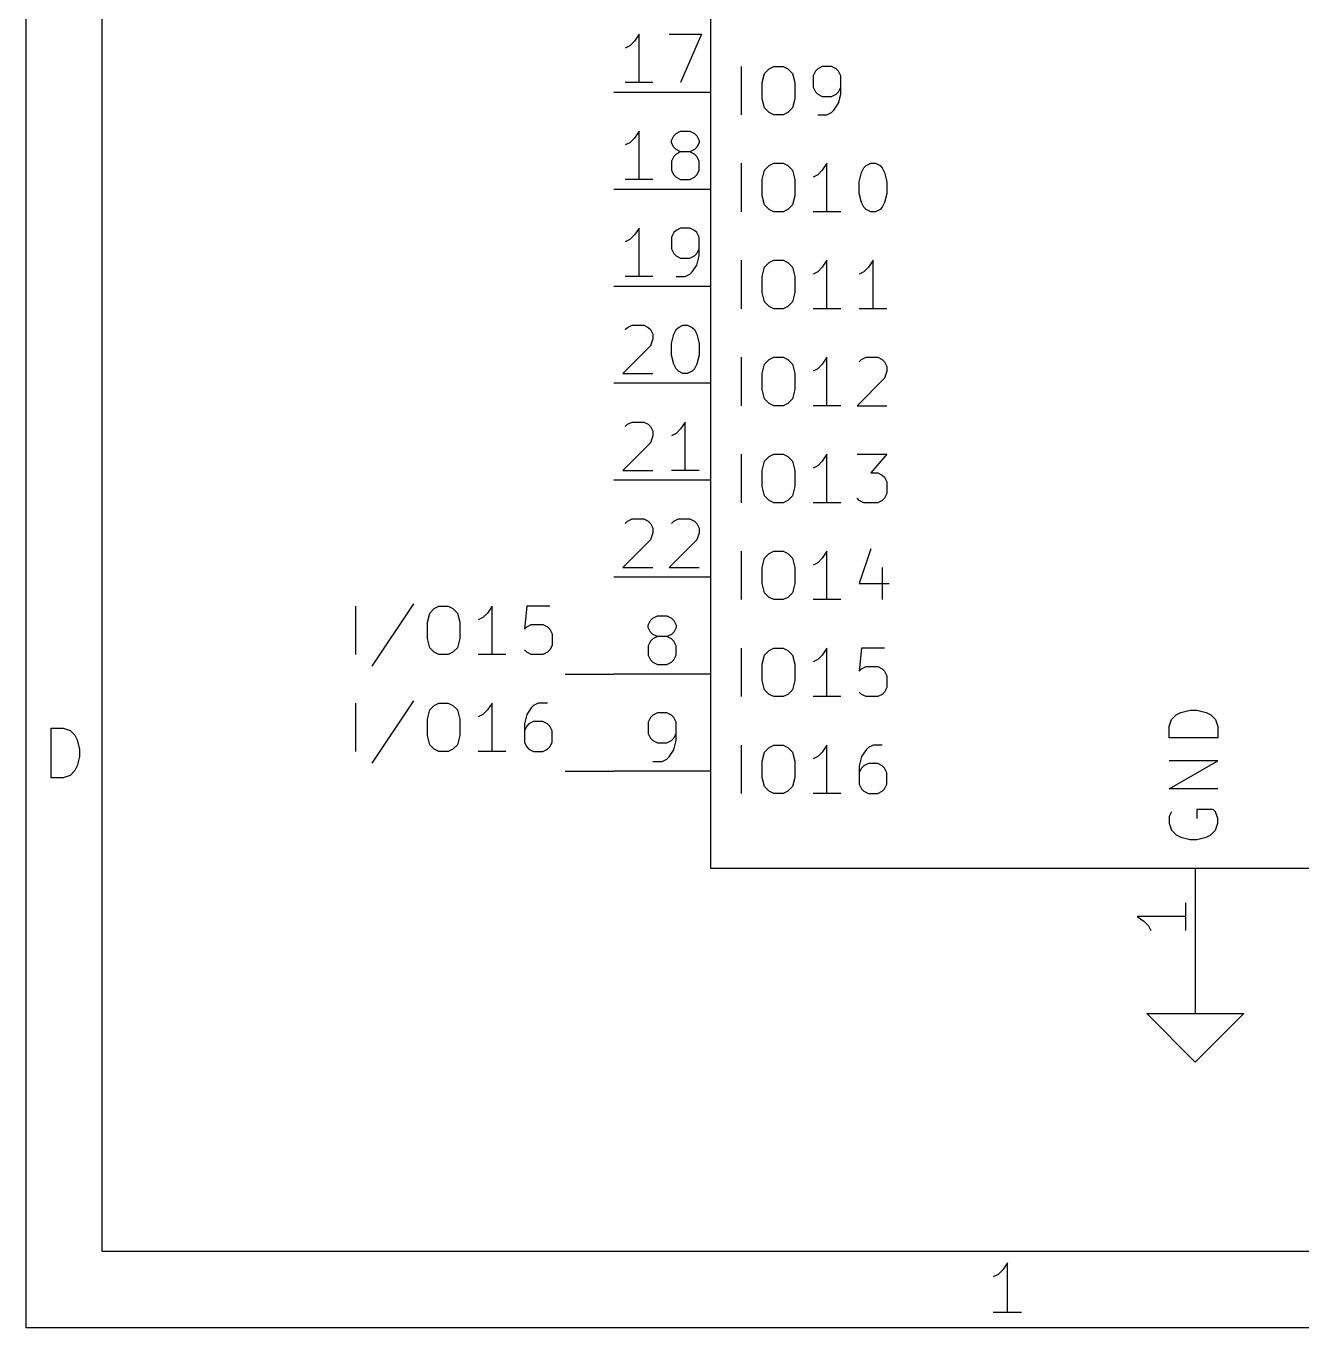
# Model space of a CAD drawing. Header units: inches. Extents: x 0.4 to 11.3, y -7.9 to -0.4.
# Drawn here: x 0.394 to 1.71, y -7.874 to -6.532 of the extents above; entities that cross this region are included whole.
import ezdxf

# ---------------------------------------------------------------- set-up
doc = ezdxf.new("R2010")
doc.units = ezdxf.units.IN
doc.header["$MEASUREMENT"] = 0
for name, color, linetype in [('GREENSIXTYFIVE', 129, 'CONTINUOUS'), ('LIGHTGREEN', 92, 'CONTINUOUS'), ('LIGHTRED', 12, 'CONTINUOUS'), ('RED', 14, 'CONTINUOUS'), ('REDSIX', 19, 'CONTINUOUS'), ('WHITE', 250, 'CONTINUOUS')]:
    doc.layers.add(name, color=color, linetype=linetype)

msp = doc.modelspace()

# ---------------------------------------------------------------- linework, layer by layer
at = {"layer": 'GREENSIXTYFIVE', "linetype": 'CONTINUOUS'}
for p, q in [((1.1319, -6.6231), (1.1319, -6.5731)), ((1.1319, -6.6231), (1.1319, -6.5731)), ((1.1557, -6.5803), (1.1605, -6.5755)), ((1.1557, -6.5803), (1.1605, -6.5755)), ((1.1605, -6.5755), (1.1652, -6.5731)), ((1.1605, -6.5755), (1.1652, -6.5731)), ((1.1652, -6.5731), (1.1748, -6.5731)), ((1.1652, -6.5731), (1.1748, -6.5731)), ((1.1748, -6.5731), (1.1795, -6.5755)), ((1.1748, -6.5731), (1.1795, -6.5755)), ((1.1795, -6.5755), (1.1843, -6.5803)), ((1.1795, -6.5755), (1.1843, -6.5803)), ((1.2081, -6.5779), (1.2057, -6.5827)), ((1.2081, -6.5779), (1.2057, -6.5827)), ((1.2105, -6.5755), (1.2081, -6.5779)), ((1.2105, -6.5755), (1.2081, -6.5779)), ((1.2152, -6.5731), (1.2105, -6.5755)), ((1.2152, -6.5731), (1.2105, -6.5755)), ((1.2248, -6.5731), (1.2152, -6.5731)), ((1.2248, -6.5731), (1.2152, -6.5731)), ((1.2295, -6.5755), (1.2248, -6.5731)), ((1.2295, -6.5755), (1.2248, -6.5731)), ((1.2319, -6.5779), (1.2295, -6.5755)), ((1.2319, -6.5779), (1.2295, -6.5755)), ((1.2343, -6.5827), (1.2319, -6.5779)), ((1.2343, -6.5827), (1.2319, -6.5779)), ((1.1533, -6.5898), (1.1557, -6.5803)), ((1.1533, -6.5898), (1.1557, -6.5803)), ((1.1533, -6.6065), (1.1533, -6.5898)), ((1.1533, -6.6065), (1.1533, -6.5898)), ((1.1843, -6.5803), (1.1867, -6.5898)), ((1.1843, -6.5803), (1.1867, -6.5898)), ((1.1867, -6.5898), (1.1867, -6.6065)), ((1.1867, -6.5898), (1.1867, -6.6065)), ((1.2057, -6.5827), (1.2057, -6.5946)), ((1.2057, -6.5827), (1.2057, -6.5946)), ((1.2343, -6.6017), (1.2343, -6.5827)), ((1.2343, -6.6017), (1.2343, -6.5827)), ((1.1557, -6.616), (1.1533, -6.6065)), ((1.1557, -6.616), (1.1533, -6.6065)), ((1.1867, -6.6065), (1.1843, -6.616)), ((1.1867, -6.6065), (1.1843, -6.616)), ((1.2057, -6.5946), (1.2081, -6.5993)), ((1.2057, -6.5946), (1.2081, -6.5993)), ((1.2081, -6.5993), (1.2105, -6.6017)), ((1.2081, -6.5993), (1.2105, -6.6017)), ((1.2105, -6.6017), (1.2152, -6.6041)), ((1.2105, -6.6017), (1.2152, -6.6041)), ((1.2152, -6.6041), (1.2248, -6.6041)), ((1.2152, -6.6041), (1.2248, -6.6041)), ((1.2248, -6.6041), (1.2295, -6.6017)), ((1.2248, -6.6041), (1.2295, -6.6017)), ((1.2295, -6.6017), (1.2319, -6.5993)), ((1.2295, -6.6017), (1.2319, -6.5993)), ((1.2319, -6.5993), (1.2343, -6.5946)), ((1.2319, -6.5993), (1.2343, -6.5946)), ((1.2319, -6.6112), (1.2343, -6.6017)), ((1.2319, -6.6112), (1.2343, -6.6017)), ((1.1605, -6.6208), (1.1557, -6.616)), ((1.1605, -6.6208), (1.1557, -6.616)), ((1.1843, -6.616), (1.1795, -6.6208)), ((1.1843, -6.616), (1.1795, -6.6208)), ((1.2248, -6.6208), (1.2271, -6.6184)), ((1.2248, -6.6208), (1.2271, -6.6184)), ((1.2271, -6.6184), (1.2319, -6.6112)), ((1.2271, -6.6184), (1.2319, -6.6112)), ((1.1652, -6.6231), (1.1605, -6.6208)), ((1.1652, -6.6231), (1.1605, -6.6208)), ((1.1748, -6.6231), (1.1652, -6.6231)), ((1.1748, -6.6231), (1.1652, -6.6231)), ((1.1795, -6.6208), (1.1748, -6.6231)), ((1.1795, -6.6208), (1.1748, -6.6231)), ((1.2105, -6.6231), (1.22, -6.6231)), ((1.2105, -6.6231), (1.22, -6.6231)), ((1.22, -6.6231), (1.2248, -6.6208)), ((1.22, -6.6231), (1.2248, -6.6208)), ((1.1319, -6.7231), (1.1319, -6.6731)), ((1.1319, -6.7231), (1.1319, -6.6731)), ((1.1605, -6.6755), (1.1652, -6.6731)), ((1.1605, -6.6755), (1.1652, -6.6731)), ((1.1652, -6.6731), (1.1748, -6.6731)), ((1.1652, -6.6731), (1.1748, -6.6731)), ((1.1748, -6.6731), (1.1795, -6.6755)), ((1.1748, -6.6731), (1.1795, -6.6755)), ((1.22, -6.6731), (1.2152, -6.6803)), ((1.22, -6.6731), (1.2152, -6.6803)), ((1.22, -6.7231), (1.22, -6.6731)), ((1.22, -6.7231), (1.22, -6.6731)), ((1.2605, -6.6755), (1.2652, -6.6731)), ((1.2605, -6.6755), (1.2652, -6.6731)), ((1.2652, -6.6731), (1.27, -6.6731)), ((1.2652, -6.6731), (1.27, -6.6731)), ((1.27, -6.6731), (1.2748, -6.6755)), ((1.27, -6.6731), (1.2748, -6.6755)), ((1.1533, -6.6898), (1.1557, -6.6803)), ((1.1533, -6.6898), (1.1557, -6.6803)), ((1.1557, -6.6803), (1.1605, -6.6755)), ((1.1557, -6.6803), (1.1605, -6.6755)), ((1.1795, -6.6755), (1.1843, -6.6803)), ((1.1795, -6.6755), (1.1843, -6.6803)), ((1.1843, -6.6803), (1.1867, -6.6898)), ((1.1843, -6.6803), (1.1867, -6.6898)), ((1.2105, -6.685), (1.2057, -6.6874)), ((1.2105, -6.685), (1.2057, -6.6874)), ((1.2152, -6.6803), (1.2105, -6.685)), ((1.2152, -6.6803), (1.2105, -6.685)), ((1.2533, -6.6922), (1.2557, -6.6827)), ((1.2533, -6.6922), (1.2557, -6.6827)), ((1.2557, -6.6827), (1.2581, -6.6779)), ((1.2557, -6.6827), (1.2581, -6.6779)), ((1.2581, -6.6779), (1.2605, -6.6755)), ((1.2581, -6.6779), (1.2605, -6.6755)), ((1.2748, -6.6755), (1.2771, -6.6779)), ((1.2748, -6.6755), (1.2771, -6.6779)), ((1.2771, -6.6779), (1.2795, -6.6827)), ((1.2771, -6.6779), (1.2795, -6.6827)), ((1.2795, -6.6827), (1.2819, -6.6922)), ((1.2795, -6.6827), (1.2819, -6.6922)), ((1.1533, -6.7065), (1.1533, -6.6898)), ((1.1533, -6.7065), (1.1533, -6.6898)), ((1.1867, -6.6898), (1.1867, -6.7065)), ((1.1867, -6.6898), (1.1867, -6.7065)), ((1.2533, -6.7041), (1.2533, -6.6922)), ((1.2533, -6.7041), (1.2533, -6.6922)), ((1.2819, -6.6922), (1.2819, -6.7041)), ((1.2819, -6.6922), (1.2819, -6.7041)), ((1.1557, -6.716), (1.1533, -6.7065)), ((1.1557, -6.716), (1.1533, -6.7065)), ((1.1867, -6.7065), (1.1843, -6.716)), ((1.1867, -6.7065), (1.1843, -6.716)), ((1.2557, -6.7136), (1.2533, -6.7041)), ((1.2557, -6.7136), (1.2533, -6.7041)), ((1.2581, -6.7184), (1.2557, -6.7136)), ((1.2581, -6.7184), (1.2557, -6.7136)), ((1.2795, -6.7136), (1.2771, -6.7184)), ((1.2795, -6.7136), (1.2771, -6.7184)), ((1.2819, -6.7041), (1.2795, -6.7136)), ((1.2819, -6.7041), (1.2795, -6.7136)), ((1.1605, -6.7208), (1.1557, -6.716)), ((1.1605, -6.7208), (1.1557, -6.716)), ((1.1652, -6.7231), (1.1605, -6.7208)), ((1.1652, -6.7231), (1.1605, -6.7208)), ((1.1748, -6.7231), (1.1652, -6.7231)), ((1.1748, -6.7231), (1.1652, -6.7231)), ((1.1795, -6.7208), (1.1748, -6.7231)), ((1.1795, -6.7208), (1.1748, -6.7231)), ((1.1843, -6.716), (1.1795, -6.7208)), ((1.1843, -6.716), (1.1795, -6.7208)), ((1.2343, -6.7231), (1.2057, -6.7231)), ((1.2343, -6.7231), (1.2057, -6.7231)), ((1.2605, -6.7208), (1.2581, -6.7184)), ((1.2605, -6.7208), (1.2581, -6.7184)), ((1.2652, -6.7231), (1.2605, -6.7208)), ((1.2652, -6.7231), (1.2605, -6.7208)), ((1.27, -6.7231), (1.2652, -6.7231)), ((1.27, -6.7231), (1.2652, -6.7231)), ((1.2748, -6.7208), (1.27, -6.7231)), ((1.2748, -6.7208), (1.27, -6.7231)), ((1.2771, -6.7184), (1.2748, -6.7208)), ((1.2771, -6.7184), (1.2748, -6.7208)), ((1.1319, -6.8231), (1.1319, -6.7731)), ((1.1319, -6.8231), (1.1319, -6.7731)), ((1.1533, -6.7898), (1.1557, -6.7803)), ((1.1533, -6.7898), (1.1557, -6.7803)), ((1.1557, -6.7803), (1.1605, -6.7755)), ((1.1557, -6.7803), (1.1605, -6.7755)), ((1.1605, -6.7755), (1.1652, -6.7731)), ((1.1605, -6.7755), (1.1652, -6.7731)), ((1.1652, -6.7731), (1.1748, -6.7731)), ((1.1652, -6.7731), (1.1748, -6.7731)), ((1.1748, -6.7731), (1.1795, -6.7755)), ((1.1748, -6.7731), (1.1795, -6.7755)), ((1.1795, -6.7755), (1.1843, -6.7803)), ((1.1795, -6.7755), (1.1843, -6.7803)), ((1.1843, -6.7803), (1.1867, -6.7898)), ((1.1843, -6.7803), (1.1867, -6.7898)), ((1.2152, -6.7803), (1.2105, -6.785)), ((1.2152, -6.7803), (1.2105, -6.785)), ((1.22, -6.7731), (1.2152, -6.7803)), ((1.22, -6.7731), (1.2152, -6.7803)), ((1.22, -6.8231), (1.22, -6.7731)), ((1.22, -6.8231), (1.22, -6.7731)), ((1.2629, -6.7803), (1.2581, -6.785)), ((1.2629, -6.7803), (1.2581, -6.785)), ((1.2676, -6.7731), (1.2629, -6.7803)), ((1.2676, -6.7731), (1.2629, -6.7803)), ((1.2676, -6.8231), (1.2676, -6.7731)), ((1.2676, -6.8231), (1.2676, -6.7731)), ((1.1533, -6.8065), (1.1533, -6.7898)), ((1.1533, -6.8065), (1.1533, -6.7898)), ((1.1867, -6.7898), (1.1867, -6.8065)), ((1.1867, -6.7898), (1.1867, -6.8065)), ((1.2105, -6.785), (1.2057, -6.7874)), ((1.2105, -6.785), (1.2057, -6.7874)), ((1.2581, -6.785), (1.2533, -6.7874)), ((1.2581, -6.785), (1.2533, -6.7874)), ((1.1557, -6.816), (1.1533, -6.8065)), ((1.1557, -6.816), (1.1533, -6.8065)), ((1.1867, -6.8065), (1.1843, -6.816)), ((1.1867, -6.8065), (1.1843, -6.816)), ((1.1605, -6.8208), (1.1557, -6.816)), ((1.1605, -6.8208), (1.1557, -6.816)), ((1.1652, -6.8231), (1.1605, -6.8208)), ((1.1652, -6.8231), (1.1605, -6.8208)), ((1.1795, -6.8208), (1.1748, -6.8231)), ((1.1795, -6.8208), (1.1748, -6.8231)), ((1.1843, -6.816), (1.1795, -6.8208)), ((1.1843, -6.816), (1.1795, -6.8208)), ((1.1748, -6.8231), (1.1652, -6.8231)), ((1.1748, -6.8231), (1.1652, -6.8231)), ((1.2343, -6.8231), (1.2057, -6.8231)), ((1.2343, -6.8231), (1.2057, -6.8231)), ((1.2819, -6.8231), (1.2533, -6.8231)), ((1.2819, -6.8231), (1.2533, -6.8231)), ((1.1319, -6.9231), (1.1319, -6.8731)), ((1.1319, -6.9231), (1.1319, -6.8731)), ((1.1605, -6.8755), (1.1652, -6.8731)), ((1.1605, -6.8755), (1.1652, -6.8731)), ((1.1652, -6.8731), (1.1748, -6.8731)), ((1.1652, -6.8731), (1.1748, -6.8731)), ((1.1748, -6.8731), (1.1795, -6.8755)), ((1.1748, -6.8731), (1.1795, -6.8755)), ((1.22, -6.8731), (1.2152, -6.8803)), ((1.22, -6.8731), (1.2152, -6.8803)), ((1.22, -6.9231), (1.22, -6.8731)), ((1.22, -6.9231), (1.22, -6.8731)), ((1.2557, -6.8755), (1.2605, -6.8731)), ((1.2557, -6.8755), (1.2605, -6.8731)), ((1.2605, -6.8731), (1.2724, -6.8731)), ((1.2605, -6.8731), (1.2724, -6.8731)), ((1.2724, -6.8731), (1.2771, -6.8755)), ((1.2724, -6.8731), (1.2771, -6.8755)), ((1.1533, -6.8898), (1.1557, -6.8803)), ((1.1533, -6.8898), (1.1557, -6.8803)), ((1.1557, -6.8803), (1.1605, -6.8755)), ((1.1557, -6.8803), (1.1605, -6.8755)), ((1.1795, -6.8755), (1.1843, -6.8803)), ((1.1795, -6.8755), (1.1843, -6.8803)), ((1.1843, -6.8803), (1.1867, -6.8898)), ((1.1843, -6.8803), (1.1867, -6.8898)), ((1.2105, -6.885), (1.2057, -6.8874)), ((1.2105, -6.885), (1.2057, -6.8874)), ((1.2152, -6.8803), (1.2105, -6.885)), ((1.2152, -6.8803), (1.2105, -6.885)), ((1.2533, -6.8779), (1.2557, -6.8755)), ((1.2533, -6.8779), (1.2557, -6.8755)), ((1.2771, -6.8755), (1.2795, -6.8779)), ((1.2771, -6.8755), (1.2795, -6.8779)), ((1.2795, -6.8779), (1.2819, -6.8827)), ((1.2795, -6.8779), (1.2819, -6.8827)), ((1.2819, -6.8874), (1.2795, -6.8946)), ((1.2819, -6.8874), (1.2795, -6.8946)), ((1.2819, -6.8827), (1.2819, -6.8874)), ((1.2819, -6.8827), (1.2819, -6.8874)), ((1.1533, -6.9065), (1.1533, -6.8898)), ((1.1533, -6.9065), (1.1533, -6.8898)), ((1.1867, -6.8898), (1.1867, -6.9065)), ((1.1867, -6.8898), (1.1867, -6.9065)), ((1.2795, -6.8946), (1.251, -6.9231)), ((1.2795, -6.8946), (1.251, -6.9231)), ((1.1557, -6.916), (1.1533, -6.9065)), ((1.1557, -6.916), (1.1533, -6.9065)), ((1.1867, -6.9065), (1.1843, -6.916)), ((1.1867, -6.9065), (1.1843, -6.916)), ((1.1605, -6.9208), (1.1557, -6.916)), ((1.1605, -6.9208), (1.1557, -6.916)), ((1.1652, -6.9231), (1.1605, -6.9208)), ((1.1652, -6.9231), (1.1605, -6.9208)), ((1.1748, -6.9231), (1.1652, -6.9231)), ((1.1748, -6.9231), (1.1652, -6.9231)), ((1.1795, -6.9208), (1.1748, -6.9231)), ((1.1795, -6.9208), (1.1748, -6.9231)), ((1.1843, -6.916), (1.1795, -6.9208)), ((1.1843, -6.916), (1.1795, -6.9208)), ((1.2343, -6.9231), (1.2057, -6.9231)), ((1.2343, -6.9231), (1.2057, -6.9231)), ((1.251, -6.9231), (1.2819, -6.9231)), ((1.251, -6.9231), (1.2819, -6.9231)), ((1.1319, -7.0231), (1.1319, -6.9731)), ((1.1319, -7.0231), (1.1319, -6.9731)), ((1.1533, -6.9898), (1.1557, -6.9803)), ((1.1533, -6.9898), (1.1557, -6.9803)), ((1.1557, -6.9803), (1.1605, -6.9755)), ((1.1557, -6.9803), (1.1605, -6.9755)), ((1.1605, -6.9755), (1.1652, -6.9731)), ((1.1605, -6.9755), (1.1652, -6.9731)), ((1.1652, -6.9731), (1.1748, -6.9731)), ((1.1652, -6.9731), (1.1748, -6.9731)), ((1.1748, -6.9731), (1.1795, -6.9755)), ((1.1748, -6.9731), (1.1795, -6.9755)), ((1.1795, -6.9755), (1.1843, -6.9803)), ((1.1795, -6.9755), (1.1843, -6.9803)), ((1.1843, -6.9803), (1.1867, -6.9898)), ((1.1843, -6.9803), (1.1867, -6.9898)), ((1.2152, -6.9803), (1.2105, -6.985)), ((1.2152, -6.9803), (1.2105, -6.985)), ((1.22, -6.9731), (1.2152, -6.9803)), ((1.22, -6.9731), (1.2152, -6.9803)), ((1.22, -7.0231), (1.22, -6.9731)), ((1.22, -7.0231), (1.22, -6.9731)), ((1.251, -6.9731), (1.2819, -6.9731)), ((1.251, -6.9731), (1.2819, -6.9731)), ((1.2819, -6.9731), (1.2652, -6.9922)), ((1.2819, -6.9731), (1.2652, -6.9922)), ((1.1533, -7.0065), (1.1533, -6.9898)), ((1.1533, -7.0065), (1.1533, -6.9898)), ((1.1867, -6.9898), (1.1867, -7.0065)), ((1.1867, -6.9898), (1.1867, -7.0065)), ((1.2105, -6.985), (1.2057, -6.9874)), ((1.2105, -6.985), (1.2057, -6.9874)), ((1.2652, -6.9922), (1.2724, -6.9922)), ((1.2652, -6.9922), (1.2724, -6.9922)), ((1.2724, -6.9922), (1.2771, -6.9946)), ((1.2724, -6.9922), (1.2771, -6.9946)), ((1.2771, -6.9946), (1.2795, -6.9969)), ((1.2771, -6.9946), (1.2795, -6.9969)), ((1.1557, -7.016), (1.1533, -7.0065)), ((1.1557, -7.016), (1.1533, -7.0065)), ((1.1867, -7.0065), (1.1843, -7.016)), ((1.1867, -7.0065), (1.1843, -7.016)), ((1.2795, -6.9969), (1.2819, -7.0017)), ((1.2795, -6.9969), (1.2819, -7.0017)), ((1.2819, -7.0017), (1.2819, -7.0136)), ((1.2819, -7.0017), (1.2819, -7.0136)), ((1.1605, -7.0208), (1.1557, -7.016)), ((1.1605, -7.0208), (1.1557, -7.016)), ((1.1652, -7.0231), (1.1605, -7.0208)), ((1.1652, -7.0231), (1.1605, -7.0208)), ((1.1795, -7.0208), (1.1748, -7.0231)), ((1.1795, -7.0208), (1.1748, -7.0231)), ((1.1843, -7.016), (1.1795, -7.0208)), ((1.1843, -7.016), (1.1795, -7.0208)), ((1.2533, -7.0208), (1.251, -7.0184)), ((1.2533, -7.0208), (1.251, -7.0184)), ((1.2581, -7.0231), (1.2533, -7.0208)), ((1.2581, -7.0231), (1.2533, -7.0208)), ((1.2771, -7.0208), (1.2724, -7.0231)), ((1.2771, -7.0208), (1.2724, -7.0231)), ((1.2795, -7.0184), (1.2771, -7.0208)), ((1.2795, -7.0184), (1.2771, -7.0208)), ((1.2819, -7.0136), (1.2795, -7.0184)), ((1.2819, -7.0136), (1.2795, -7.0184)), ((1.1748, -7.0231), (1.1652, -7.0231)), ((1.1748, -7.0231), (1.1652, -7.0231)), ((1.2343, -7.0231), (1.2057, -7.0231)), ((1.2343, -7.0231), (1.2057, -7.0231)), ((1.2724, -7.0231), (1.2581, -7.0231)), ((1.2724, -7.0231), (1.2581, -7.0231)), ((1.1319, -7.1231), (1.1319, -7.0731)), ((1.1319, -7.1231), (1.1319, -7.0731)), ((1.1557, -7.0803), (1.1605, -7.0755)), ((1.1557, -7.0803), (1.1605, -7.0755)), ((1.1605, -7.0755), (1.1652, -7.0731)), ((1.1605, -7.0755), (1.1652, -7.0731)), ((1.1652, -7.0731), (1.1748, -7.0731)), ((1.1652, -7.0731), (1.1748, -7.0731)), ((1.1748, -7.0731), (1.1795, -7.0755)), ((1.1748, -7.0731), (1.1795, -7.0755)), ((1.1795, -7.0755), (1.1843, -7.0803)), ((1.1795, -7.0755), (1.1843, -7.0803)), ((1.22, -7.0731), (1.2152, -7.0803)), ((1.22, -7.0731), (1.2152, -7.0803)), ((1.22, -7.1231), (1.22, -7.0731)), ((1.22, -7.1231), (1.22, -7.0731)), ((1.2652, -7.0708), (1.2533, -7.1065)), ((1.2652, -7.0708), (1.2533, -7.1065)), ((1.1533, -7.0898), (1.1557, -7.0803)), ((1.1533, -7.0898), (1.1557, -7.0803)), ((1.1533, -7.1065), (1.1533, -7.0898)), ((1.1533, -7.1065), (1.1533, -7.0898)), ((1.1843, -7.0803), (1.1867, -7.0898)), ((1.1843, -7.0803), (1.1867, -7.0898)), ((1.1867, -7.0898), (1.1867, -7.1065)), ((1.1867, -7.0898), (1.1867, -7.1065)), ((1.2105, -7.085), (1.2057, -7.0874)), ((1.2105, -7.085), (1.2057, -7.0874)), ((1.2152, -7.0803), (1.2105, -7.085)), ((1.2152, -7.0803), (1.2105, -7.085)), ((1.2771, -7.0898), (1.2771, -7.1231)), ((1.2771, -7.0898), (1.2771, -7.1231)), ((1.1557, -7.116), (1.1533, -7.1065)), ((1.1557, -7.116), (1.1533, -7.1065)), ((1.1605, -7.1208), (1.1557, -7.116)), ((1.1605, -7.1208), (1.1557, -7.116)), ((1.1843, -7.116), (1.1795, -7.1208)), ((1.1843, -7.116), (1.1795, -7.1208)), ((1.1867, -7.1065), (1.1843, -7.116)), ((1.1867, -7.1065), (1.1843, -7.116)), ((1.2533, -7.1065), (1.2843, -7.1065)), ((1.2533, -7.1065), (1.2843, -7.1065)), ((1.1652, -7.1231), (1.1605, -7.1208)), ((1.1652, -7.1231), (1.1605, -7.1208)), ((1.1748, -7.1231), (1.1652, -7.1231)), ((1.1748, -7.1231), (1.1652, -7.1231)), ((1.1795, -7.1208), (1.1748, -7.1231)), ((1.1795, -7.1208), (1.1748, -7.1231)), ((1.2343, -7.1231), (1.2057, -7.1231)), ((1.2343, -7.1231), (1.2057, -7.1231)), ((1.1319, -7.2231), (1.1319, -7.1731)), ((1.1319, -7.2231), (1.1319, -7.1731)), ((1.1533, -7.1898), (1.1557, -7.1803)), ((1.1533, -7.1898), (1.1557, -7.1803)), ((1.1557, -7.1803), (1.1605, -7.1755)), ((1.1557, -7.1803), (1.1605, -7.1755)), ((1.1605, -7.1755), (1.1652, -7.1731)), ((1.1605, -7.1755), (1.1652, -7.1731)), ((1.1652, -7.1731), (1.1748, -7.1731)), ((1.1652, -7.1731), (1.1748, -7.1731)), ((1.1748, -7.1731), (1.1795, -7.1755)), ((1.1748, -7.1731), (1.1795, -7.1755)), ((1.1795, -7.1755), (1.1843, -7.1803)), ((1.1795, -7.1755), (1.1843, -7.1803)), ((1.1843, -7.1803), (1.1867, -7.1898)), ((1.1843, -7.1803), (1.1867, -7.1898)), ((1.2152, -7.1803), (1.2105, -7.185)), ((1.2152, -7.1803), (1.2105, -7.185)), ((1.22, -7.1731), (1.2152, -7.1803)), ((1.22, -7.1731), (1.2152, -7.1803)), ((1.22, -7.2231), (1.22, -7.1731)), ((1.22, -7.2231), (1.22, -7.1731)), ((1.2557, -7.1731), (1.2533, -7.1969)), ((1.2557, -7.1731), (1.2533, -7.1969)), ((1.2795, -7.1731), (1.2557, -7.1731)), ((1.2795, -7.1731), (1.2557, -7.1731)), ((1.1533, -7.2065), (1.1533, -7.1898)), ((1.1533, -7.2065), (1.1533, -7.1898)), ((1.1867, -7.1898), (1.1867, -7.2065)), ((1.1867, -7.1898), (1.1867, -7.2065)), ((1.2105, -7.185), (1.2057, -7.1874)), ((1.2105, -7.185), (1.2057, -7.1874)), ((1.2533, -7.1969), (1.2557, -7.1946)), ((1.2533, -7.1969), (1.2557, -7.1946)), ((1.2557, -7.1946), (1.2605, -7.1922)), ((1.2557, -7.1946), (1.2605, -7.1922)), ((1.2605, -7.1922), (1.2724, -7.1922)), ((1.2605, -7.1922), (1.2724, -7.1922)), ((1.2724, -7.1922), (1.2771, -7.1946)), ((1.2724, -7.1922), (1.2771, -7.1946)), ((1.2771, -7.1946), (1.2795, -7.1969)), ((1.2771, -7.1946), (1.2795, -7.1969)), ((1.2795, -7.1969), (1.2819, -7.2017)), ((1.2795, -7.1969), (1.2819, -7.2017)), ((1.1557, -7.216), (1.1533, -7.2065)), ((1.1557, -7.216), (1.1533, -7.2065)), ((1.1867, -7.2065), (1.1843, -7.216)), ((1.1867, -7.2065), (1.1843, -7.216)), ((1.2819, -7.2017), (1.2819, -7.2136)), ((1.2819, -7.2017), (1.2819, -7.2136)), ((1.1605, -7.2208), (1.1557, -7.216)), ((1.1605, -7.2208), (1.1557, -7.216)), ((1.1652, -7.2231), (1.1605, -7.2208)), ((1.1652, -7.2231), (1.1605, -7.2208)), ((1.1748, -7.2231), (1.1652, -7.2231)), ((1.1748, -7.2231), (1.1652, -7.2231)), ((1.1795, -7.2208), (1.1748, -7.2231)), ((1.1795, -7.2208), (1.1748, -7.2231)), ((1.1843, -7.216), (1.1795, -7.2208)), ((1.1843, -7.216), (1.1795, -7.2208)), ((1.2343, -7.2231), (1.2057, -7.2231)), ((1.2343, -7.2231), (1.2057, -7.2231)), ((1.2557, -7.2208), (1.2533, -7.2184)), ((1.2557, -7.2208), (1.2533, -7.2184)), ((1.2605, -7.2231), (1.2557, -7.2208)), ((1.2605, -7.2231), (1.2557, -7.2208)), ((1.2724, -7.2231), (1.2605, -7.2231)), ((1.2724, -7.2231), (1.2605, -7.2231)), ((1.2771, -7.2208), (1.2724, -7.2231)), ((1.2771, -7.2208), (1.2724, -7.2231)), ((1.2795, -7.2184), (1.2771, -7.2208)), ((1.2795, -7.2184), (1.2771, -7.2208)), ((1.2819, -7.2136), (1.2795, -7.2184)), ((1.2819, -7.2136), (1.2795, -7.2184)), ((1.585, -7.2395), (1.5946, -7.2371)), ((1.585, -7.2395), (1.5946, -7.2371)), ((1.5946, -7.2371), (1.6017, -7.2371)), ((1.5946, -7.2371), (1.6017, -7.2371)), ((1.6017, -7.2371), (1.6112, -7.2395)), ((1.6017, -7.2371), (1.6112, -7.2395)), ((1.5731, -7.2538), (1.5755, -7.2467)), ((1.5731, -7.2538), (1.5755, -7.2467)), ((1.5755, -7.2467), (1.5803, -7.2419)), ((1.5755, -7.2467), (1.5803, -7.2419)), ((1.5803, -7.2419), (1.585, -7.2395)), ((1.5803, -7.2419), (1.585, -7.2395)), ((1.6112, -7.2395), (1.616, -7.2419)), ((1.6112, -7.2395), (1.616, -7.2419)), ((1.616, -7.2419), (1.6208, -7.2467)), ((1.616, -7.2419), (1.6208, -7.2467)), ((1.6208, -7.2467), (1.6231, -7.2538)), ((1.6208, -7.2467), (1.6231, -7.2538)), ((1.5731, -7.2657), (1.5731, -7.2538)), ((1.5731, -7.2657), (1.5731, -7.2538)), ((1.6231, -7.2538), (1.6231, -7.2657)), ((1.6231, -7.2538), (1.6231, -7.2657)), ((1.1319, -7.3231), (1.1319, -7.2731)), ((1.1319, -7.3231), (1.1319, -7.2731)), ((1.1557, -7.2803), (1.1605, -7.2755)), ((1.1557, -7.2803), (1.1605, -7.2755)), ((1.1605, -7.2755), (1.1652, -7.2731)), ((1.1605, -7.2755), (1.1652, -7.2731)), ((1.1652, -7.2731), (1.1748, -7.2731)), ((1.1652, -7.2731), (1.1748, -7.2731)), ((1.1748, -7.2731), (1.1795, -7.2755)), ((1.1748, -7.2731), (1.1795, -7.2755)), ((1.1795, -7.2755), (1.1843, -7.2803)), ((1.1795, -7.2755), (1.1843, -7.2803)), ((1.22, -7.2731), (1.2152, -7.2803)), ((1.22, -7.2731), (1.2152, -7.2803)), ((1.22, -7.3231), (1.22, -7.2731)), ((1.22, -7.3231), (1.22, -7.2731)), ((1.2605, -7.2779), (1.2557, -7.285)), ((1.2605, -7.2779), (1.2557, -7.285)), ((1.2629, -7.2755), (1.2605, -7.2779)), ((1.2629, -7.2755), (1.2605, -7.2779)), ((1.2676, -7.2731), (1.2629, -7.2755)), ((1.2676, -7.2731), (1.2629, -7.2755)), ((1.2771, -7.2731), (1.2676, -7.2731)), ((1.2771, -7.2731), (1.2676, -7.2731)), ((1.6231, -7.2657), (1.5731, -7.2657)), ((1.6231, -7.2657), (1.5731, -7.2657)), ((1.1533, -7.2898), (1.1557, -7.2803)), ((1.1533, -7.2898), (1.1557, -7.2803)), ((1.1533, -7.3065), (1.1533, -7.2898)), ((1.1533, -7.3065), (1.1533, -7.2898)), ((1.1843, -7.2803), (1.1867, -7.2898)), ((1.1843, -7.2803), (1.1867, -7.2898)), ((1.1867, -7.2898), (1.1867, -7.3065)), ((1.1867, -7.2898), (1.1867, -7.3065)), ((1.2105, -7.285), (1.2057, -7.2874)), ((1.2105, -7.285), (1.2057, -7.2874)), ((1.2152, -7.2803), (1.2105, -7.285)), ((1.2152, -7.2803), (1.2105, -7.285)), ((1.2557, -7.285), (1.2533, -7.2946)), ((1.2557, -7.285), (1.2533, -7.2946)), ((1.5731, -7.3181), (1.6231, -7.2895)), ((1.6231, -7.2895), (1.5731, -7.2895)), ((1.5731, -7.3181), (1.6231, -7.2895)), ((1.6231, -7.2895), (1.5731, -7.2895)), ((1.2533, -7.2946), (1.2533, -7.3136)), ((1.2533, -7.2946), (1.2533, -7.3136)), ((1.2557, -7.2969), (1.2533, -7.3017)), ((1.2557, -7.2969), (1.2533, -7.3017)), ((1.2581, -7.2946), (1.2557, -7.2969)), ((1.2581, -7.2946), (1.2557, -7.2969)), ((1.2629, -7.2922), (1.2581, -7.2946)), ((1.2629, -7.2922), (1.2581, -7.2946)), ((1.2724, -7.2922), (1.2629, -7.2922)), ((1.2724, -7.2922), (1.2629, -7.2922)), ((1.2771, -7.2946), (1.2724, -7.2922)), ((1.2771, -7.2946), (1.2724, -7.2922)), ((1.2795, -7.2969), (1.2771, -7.2946)), ((1.2795, -7.2969), (1.2771, -7.2946)), ((1.2819, -7.3017), (1.2795, -7.2969)), ((1.2819, -7.3017), (1.2795, -7.2969)), ((1.2819, -7.3136), (1.2819, -7.3017)), ((1.2819, -7.3136), (1.2819, -7.3017)), ((1.1557, -7.316), (1.1533, -7.3065)), ((1.1557, -7.316), (1.1533, -7.3065)), ((1.1605, -7.3208), (1.1557, -7.316)), ((1.1605, -7.3208), (1.1557, -7.316)), ((1.1843, -7.316), (1.1795, -7.3208)), ((1.1843, -7.316), (1.1795, -7.3208)), ((1.1867, -7.3065), (1.1843, -7.316)), ((1.1867, -7.3065), (1.1843, -7.316)), ((1.2533, -7.3136), (1.2557, -7.3184)), ((1.2533, -7.3136), (1.2557, -7.3184)), ((1.2795, -7.3184), (1.2819, -7.3136)), ((1.2795, -7.3184), (1.2819, -7.3136)), ((1.6231, -7.3181), (1.5731, -7.3181)), ((1.6231, -7.3181), (1.5731, -7.3181)), ((1.1652, -7.3231), (1.1605, -7.3208)), ((1.1652, -7.3231), (1.1605, -7.3208)), ((1.1748, -7.3231), (1.1652, -7.3231)), ((1.1748, -7.3231), (1.1652, -7.3231)), ((1.1795, -7.3208), (1.1748, -7.3231)), ((1.1795, -7.3208), (1.1748, -7.3231)), ((1.2343, -7.3231), (1.2057, -7.3231)), ((1.2343, -7.3231), (1.2057, -7.3231)), ((1.2557, -7.3184), (1.2581, -7.3208)), ((1.2557, -7.3184), (1.2581, -7.3208)), ((1.2581, -7.3208), (1.2629, -7.3231)), ((1.2581, -7.3208), (1.2629, -7.3231)), ((1.2629, -7.3231), (1.2724, -7.3231)), ((1.2629, -7.3231), (1.2724, -7.3231)), ((1.2724, -7.3231), (1.2771, -7.3208)), ((1.2724, -7.3231), (1.2771, -7.3208)), ((1.2771, -7.3208), (1.2795, -7.3184)), ((1.2771, -7.3208), (1.2795, -7.3184)), ((1.5755, -7.3419), (1.5731, -7.3467)), ((1.5755, -7.3419), (1.5731, -7.3467)), ((1.6184, -7.3395), (1.6017, -7.3395)), ((1.6017, -7.3395), (1.6017, -7.349)), ((1.6184, -7.3395), (1.6017, -7.3395)), ((1.6017, -7.3395), (1.6017, -7.349)), ((1.6208, -7.3419), (1.6184, -7.3395)), ((1.6208, -7.3419), (1.6184, -7.3395)), ((1.6231, -7.349), (1.6208, -7.3419)), ((1.6231, -7.349), (1.6208, -7.3419)), ((1.5731, -7.3467), (1.5731, -7.3538)), ((1.5731, -7.3467), (1.5731, -7.3538)), ((1.5731, -7.3538), (1.5755, -7.3609)), ((1.5731, -7.3538), (1.5755, -7.3609)), ((1.6208, -7.3609), (1.6231, -7.3538)), ((1.6208, -7.3609), (1.6231, -7.3538)), ((1.6231, -7.3538), (1.6231, -7.349)), ((1.6231, -7.3538), (1.6231, -7.349)), ((1.5755, -7.3609), (1.5803, -7.3657)), ((1.5755, -7.3609), (1.5803, -7.3657)), ((1.5803, -7.3657), (1.585, -7.3681)), ((1.5803, -7.3657), (1.585, -7.3681)), ((1.585, -7.3681), (1.5946, -7.3705)), ((1.585, -7.3681), (1.5946, -7.3705)), ((1.5946, -7.3705), (1.6017, -7.3705)), ((1.5946, -7.3705), (1.6017, -7.3705)), ((1.6017, -7.3705), (1.6112, -7.3681)), ((1.6017, -7.3705), (1.6112, -7.3681)), ((1.6112, -7.3681), (1.616, -7.3657)), ((1.6112, -7.3681), (1.616, -7.3657)), ((1.616, -7.3657), (1.6208, -7.3609)), ((1.616, -7.3657), (1.6208, -7.3609))]:
    msp.add_line(p, q, dxfattribs=at)
at = {"layer": 'LIGHTGREEN', "linetype": 'CONTINUOUS'}
for p, q in [((0.95, -7.2), (1, -7.2)), ((0.95, -7.3), (1, -7.3))]:
    msp.add_line(p, q, dxfattribs=at)
at = {"layer": 'LIGHTRED', "linetype": 'CONTINUOUS'}
for p, q in [((1.0167, -6.5518), (1.0119, -6.5542)), ((1.0167, -6.5518), (1.0119, -6.5542)), ((1.0214, -6.547), (1.0167, -6.5518)), ((1.0214, -6.547), (1.0167, -6.5518)), ((1.0262, -6.5399), (1.0214, -6.547)), ((1.0262, -6.5399), (1.0214, -6.547)), ((1.0262, -6.5899), (1.0262, -6.5399)), ((1.0262, -6.5899), (1.0262, -6.5399)), ((1.0571, -6.5399), (1.0905, -6.5399)), ((1.0571, -6.5399), (1.0905, -6.5399)), ((1.0905, -6.5399), (1.069, -6.5899)), ((1.0905, -6.5399), (1.069, -6.5899)), ((1.0405, -6.5899), (1.0119, -6.5899)), ((1.0405, -6.5899), (1.0119, -6.5899)), ((1.0262, -6.6399), (1.0214, -6.647)), ((1.0262, -6.6399), (1.0214, -6.647)), ((1.0262, -6.6899), (1.0262, -6.6399)), ((1.0262, -6.6899), (1.0262, -6.6399)), ((1.0595, -6.6494), (1.0619, -6.6446)), ((1.0595, -6.6494), (1.0619, -6.6446)), ((1.0619, -6.6446), (1.0643, -6.6423)), ((1.0619, -6.6446), (1.0643, -6.6423)), ((1.0643, -6.6423), (1.069, -6.6399)), ((1.0643, -6.6423), (1.069, -6.6399)), ((1.069, -6.6399), (1.0786, -6.6399)), ((1.069, -6.6399), (1.0786, -6.6399)), ((1.0786, -6.6399), (1.0833, -6.6423)), ((1.0786, -6.6399), (1.0833, -6.6423)), ((1.0833, -6.6423), (1.0857, -6.6446)), ((1.0833, -6.6423), (1.0857, -6.6446)), ((1.0857, -6.6446), (1.0881, -6.6494)), ((1.0857, -6.6446), (1.0881, -6.6494)), ((1.0167, -6.6518), (1.0119, -6.6542)), ((1.0167, -6.6518), (1.0119, -6.6542)), ((1.0214, -6.647), (1.0167, -6.6518)), ((1.0214, -6.647), (1.0167, -6.6518)), ((1.0595, -6.6518), (1.0595, -6.6494)), ((1.0595, -6.6518), (1.0595, -6.6494)), ((1.0619, -6.6565), (1.0595, -6.6518)), ((1.0619, -6.6565), (1.0595, -6.6518)), ((1.0643, -6.6589), (1.0619, -6.6565)), ((1.0643, -6.6589), (1.0619, -6.6565)), ((1.069, -6.6613), (1.0643, -6.6589)), ((1.069, -6.6613), (1.0643, -6.6589)), ((1.0833, -6.6589), (1.0786, -6.6613)), ((1.0833, -6.6589), (1.0786, -6.6613)), ((1.0857, -6.6565), (1.0833, -6.6589)), ((1.0857, -6.6565), (1.0833, -6.6589)), ((1.0881, -6.6518), (1.0857, -6.6565)), ((1.0881, -6.6518), (1.0857, -6.6565)), ((1.0881, -6.6494), (1.0881, -6.6518)), ((1.0881, -6.6494), (1.0881, -6.6518)), ((1.0619, -6.6661), (1.0595, -6.6708)), ((1.0619, -6.6661), (1.0595, -6.6708)), ((1.0595, -6.6708), (1.0595, -6.6804)), ((1.0595, -6.6708), (1.0595, -6.6804)), ((1.0643, -6.6637), (1.0619, -6.6661)), ((1.0643, -6.6637), (1.0619, -6.6661)), ((1.069, -6.6613), (1.0643, -6.6637)), ((1.069, -6.6613), (1.0643, -6.6637)), ((1.0786, -6.6613), (1.069, -6.6613)), ((1.0786, -6.6613), (1.069, -6.6613)), ((1.0833, -6.6637), (1.0786, -6.6613)), ((1.0833, -6.6637), (1.0786, -6.6613)), ((1.0857, -6.6661), (1.0833, -6.6637)), ((1.0857, -6.6661), (1.0833, -6.6637)), ((1.0881, -6.6708), (1.0857, -6.6661)), ((1.0881, -6.6708), (1.0857, -6.6661)), ((1.0881, -6.6804), (1.0881, -6.6708)), ((1.0881, -6.6804), (1.0881, -6.6708)), ((1.0595, -6.6804), (1.0619, -6.6851)), ((1.0595, -6.6804), (1.0619, -6.6851)), ((1.0619, -6.6851), (1.0643, -6.6875)), ((1.0619, -6.6851), (1.0643, -6.6875)), ((1.0833, -6.6875), (1.0857, -6.6851)), ((1.0833, -6.6875), (1.0857, -6.6851)), ((1.0857, -6.6851), (1.0881, -6.6804)), ((1.0857, -6.6851), (1.0881, -6.6804)), ((1.0405, -6.6899), (1.0119, -6.6899)), ((1.0405, -6.6899), (1.0119, -6.6899)), ((1.0643, -6.6875), (1.069, -6.6899)), ((1.0643, -6.6875), (1.069, -6.6899)), ((1.069, -6.6899), (1.0786, -6.6899)), ((1.069, -6.6899), (1.0786, -6.6899)), ((1.0786, -6.6899), (1.0833, -6.6875)), ((1.0786, -6.6899), (1.0833, -6.6875)), ((1.0262, -6.7399), (1.0214, -6.747)), ((1.0262, -6.7399), (1.0214, -6.747)), ((1.0262, -6.7899), (1.0262, -6.7399)), ((1.0262, -6.7899), (1.0262, -6.7399)), ((1.069, -6.7399), (1.0643, -6.7423)), ((1.069, -6.7399), (1.0643, -6.7423)), ((1.0786, -6.7399), (1.069, -6.7399)), ((1.0786, -6.7399), (1.069, -6.7399)), ((1.0833, -6.7423), (1.0786, -6.7399)), ((1.0833, -6.7423), (1.0786, -6.7399)), ((1.0167, -6.7518), (1.0119, -6.7542)), ((1.0167, -6.7518), (1.0119, -6.7542)), ((1.0214, -6.747), (1.0167, -6.7518)), ((1.0214, -6.747), (1.0167, -6.7518)), ((1.0619, -6.7446), (1.0595, -6.7494)), ((1.0619, -6.7446), (1.0595, -6.7494)), ((1.0595, -6.7494), (1.0595, -6.7613)), ((1.0595, -6.7494), (1.0595, -6.7613)), ((1.0643, -6.7423), (1.0619, -6.7446)), ((1.0643, -6.7423), (1.0619, -6.7446)), ((1.0857, -6.7446), (1.0833, -6.7423)), ((1.0857, -6.7446), (1.0833, -6.7423)), ((1.0881, -6.7494), (1.0857, -6.7446)), ((1.0881, -6.7494), (1.0857, -6.7446)), ((1.0881, -6.7684), (1.0881, -6.7494)), ((1.0881, -6.7684), (1.0881, -6.7494)), ((1.0595, -6.7613), (1.0619, -6.7661)), ((1.0595, -6.7613), (1.0619, -6.7661)), ((1.0619, -6.7661), (1.0643, -6.7684)), ((1.0619, -6.7661), (1.0643, -6.7684)), ((1.0833, -6.7684), (1.0857, -6.7661)), ((1.0833, -6.7684), (1.0857, -6.7661)), ((1.0857, -6.7661), (1.0881, -6.7613)), ((1.0857, -6.7661), (1.0881, -6.7613)), ((1.0643, -6.7684), (1.069, -6.7708)), ((1.0643, -6.7684), (1.069, -6.7708)), ((1.069, -6.7708), (1.0786, -6.7708)), ((1.069, -6.7708), (1.0786, -6.7708)), ((1.0786, -6.7708), (1.0833, -6.7684)), ((1.0786, -6.7708), (1.0833, -6.7684)), ((1.0809, -6.7851), (1.0857, -6.778)), ((1.0809, -6.7851), (1.0857, -6.778)), ((1.0857, -6.778), (1.0881, -6.7684)), ((1.0857, -6.778), (1.0881, -6.7684)), ((1.0405, -6.7899), (1.0119, -6.7899)), ((1.0405, -6.7899), (1.0119, -6.7899)), ((1.0643, -6.7899), (1.0738, -6.7899)), ((1.0643, -6.7899), (1.0738, -6.7899)), ((1.0738, -6.7899), (1.0786, -6.7875)), ((1.0738, -6.7899), (1.0786, -6.7875)), ((1.0786, -6.7875), (1.0809, -6.7851)), ((1.0786, -6.7875), (1.0809, -6.7851)), ((1.0119, -6.8446), (1.0143, -6.8423)), ((1.0119, -6.8446), (1.0143, -6.8423)), ((1.0143, -6.8423), (1.019, -6.8399)), ((1.0143, -6.8423), (1.019, -6.8399)), ((1.019, -6.8399), (1.031, -6.8399)), ((1.019, -6.8399), (1.031, -6.8399)), ((1.031, -6.8399), (1.0357, -6.8423)), ((1.031, -6.8399), (1.0357, -6.8423)), ((1.0357, -6.8423), (1.0381, -6.8446)), ((1.0357, -6.8423), (1.0381, -6.8446)), ((1.0381, -6.8446), (1.0405, -6.8494)), ((1.0381, -6.8446), (1.0405, -6.8494)), ((1.0619, -6.8494), (1.0643, -6.8446)), ((1.0619, -6.8494), (1.0643, -6.8446)), ((1.0643, -6.8446), (1.0667, -6.8423)), ((1.0643, -6.8446), (1.0667, -6.8423)), ((1.0667, -6.8423), (1.0714, -6.8399)), ((1.0667, -6.8423), (1.0714, -6.8399)), ((1.0714, -6.8399), (1.0762, -6.8399)), ((1.0714, -6.8399), (1.0762, -6.8399)), ((1.0762, -6.8399), (1.0809, -6.8423)), ((1.0762, -6.8399), (1.0809, -6.8423)), ((1.0809, -6.8423), (1.0833, -6.8446)), ((1.0809, -6.8423), (1.0833, -6.8446)), ((1.0833, -6.8446), (1.0857, -6.8494)), ((1.0833, -6.8446), (1.0857, -6.8494)), ((1.0381, -6.8613), (1.0095, -6.8899)), ((1.0381, -6.8613), (1.0095, -6.8899)), ((1.0405, -6.8542), (1.0381, -6.8613)), ((1.0405, -6.8542), (1.0381, -6.8613)), ((1.0405, -6.8494), (1.0405, -6.8542)), ((1.0405, -6.8494), (1.0405, -6.8542)), ((1.0595, -6.8589), (1.0619, -6.8494)), ((1.0595, -6.8589), (1.0619, -6.8494)), ((1.0595, -6.8708), (1.0595, -6.8589)), ((1.0595, -6.8708), (1.0595, -6.8589)), ((1.0857, -6.8494), (1.0881, -6.8589)), ((1.0857, -6.8494), (1.0881, -6.8589)), ((1.0881, -6.8589), (1.0881, -6.8708)), ((1.0881, -6.8589), (1.0881, -6.8708)), ((1.0619, -6.8804), (1.0595, -6.8708)), ((1.0619, -6.8804), (1.0595, -6.8708)), ((1.0881, -6.8708), (1.0857, -6.8804)), ((1.0881, -6.8708), (1.0857, -6.8804)), ((1.0643, -6.8851), (1.0619, -6.8804)), ((1.0643, -6.8851), (1.0619, -6.8804)), ((1.0667, -6.8875), (1.0643, -6.8851)), ((1.0667, -6.8875), (1.0643, -6.8851)), ((1.0714, -6.8899), (1.0667, -6.8875)), ((1.0714, -6.8899), (1.0667, -6.8875)), ((1.0809, -6.8875), (1.0762, -6.8899)), ((1.0809, -6.8875), (1.0762, -6.8899)), ((1.0833, -6.8851), (1.0809, -6.8875)), ((1.0833, -6.8851), (1.0809, -6.8875)), ((1.0857, -6.8804), (1.0833, -6.8851)), ((1.0857, -6.8804), (1.0833, -6.8851)), ((1.0095, -6.8899), (1.0405, -6.8899)), ((1.0095, -6.8899), (1.0405, -6.8899)), ((1.0762, -6.8899), (1.0714, -6.8899)), ((1.0762, -6.8899), (1.0714, -6.8899)), ((1.0143, -6.9423), (1.019, -6.9399)), ((1.0143, -6.9423), (1.019, -6.9399)), ((1.019, -6.9399), (1.031, -6.9399)), ((1.019, -6.9399), (1.031, -6.9399)), ((1.031, -6.9399), (1.0357, -6.9423)), ((1.031, -6.9399), (1.0357, -6.9423)), ((1.0738, -6.9399), (1.069, -6.947)), ((1.0738, -6.9399), (1.069, -6.947)), ((1.0738, -6.9899), (1.0738, -6.9399)), ((1.0738, -6.9899), (1.0738, -6.9399)), ((1.0119, -6.9446), (1.0143, -6.9423)), ((1.0119, -6.9446), (1.0143, -6.9423)), ((1.0357, -6.9423), (1.0381, -6.9446)), ((1.0357, -6.9423), (1.0381, -6.9446)), ((1.0381, -6.9446), (1.0405, -6.9494)), ((1.0381, -6.9446), (1.0405, -6.9494)), ((1.0405, -6.9542), (1.0381, -6.9613)), ((1.0405, -6.9542), (1.0381, -6.9613)), ((1.0405, -6.9494), (1.0405, -6.9542)), ((1.0405, -6.9494), (1.0405, -6.9542)), ((1.0643, -6.9518), (1.0595, -6.9542)), ((1.0643, -6.9518), (1.0595, -6.9542)), ((1.069, -6.947), (1.0643, -6.9518)), ((1.069, -6.947), (1.0643, -6.9518)), ((1.0381, -6.9613), (1.0095, -6.9899)), ((1.0381, -6.9613), (1.0095, -6.9899)), ((1.0095, -6.9899), (1.0405, -6.9899)), ((1.0095, -6.9899), (1.0405, -6.9899)), ((1.0881, -6.9899), (1.0595, -6.9899)), ((1.0881, -6.9899), (1.0595, -6.9899)), ((1.0119, -7.0446), (1.0143, -7.0423)), ((1.0119, -7.0446), (1.0143, -7.0423)), ((1.0143, -7.0423), (1.019, -7.0399)), ((1.0143, -7.0423), (1.019, -7.0399)), ((1.019, -7.0399), (1.031, -7.0399)), ((1.019, -7.0399), (1.031, -7.0399)), ((1.031, -7.0399), (1.0357, -7.0423)), ((1.031, -7.0399), (1.0357, -7.0423)), ((1.0357, -7.0423), (1.0381, -7.0446)), ((1.0357, -7.0423), (1.0381, -7.0446)), ((1.0381, -7.0446), (1.0405, -7.0494)), ((1.0381, -7.0446), (1.0405, -7.0494)), ((1.0405, -7.0494), (1.0405, -7.0542)), ((1.0405, -7.0494), (1.0405, -7.0542)), ((1.0595, -7.0446), (1.0619, -7.0423)), ((1.0595, -7.0446), (1.0619, -7.0423)), ((1.0619, -7.0423), (1.0667, -7.0399)), ((1.0619, -7.0423), (1.0667, -7.0399)), ((1.0667, -7.0399), (1.0786, -7.0399)), ((1.0667, -7.0399), (1.0786, -7.0399)), ((1.0786, -7.0399), (1.0833, -7.0423)), ((1.0786, -7.0399), (1.0833, -7.0423)), ((1.0833, -7.0423), (1.0857, -7.0446)), ((1.0833, -7.0423), (1.0857, -7.0446)), ((1.0857, -7.0446), (1.0881, -7.0494)), ((1.0857, -7.0446), (1.0881, -7.0494)), ((1.0881, -7.0494), (1.0881, -7.0542)), ((1.0881, -7.0494), (1.0881, -7.0542)), ((1.0381, -7.0613), (1.0095, -7.0899)), ((1.0381, -7.0613), (1.0095, -7.0899)), ((1.0405, -7.0542), (1.0381, -7.0613)), ((1.0405, -7.0542), (1.0381, -7.0613)), ((1.0857, -7.0613), (1.0571, -7.0899)), ((1.0857, -7.0613), (1.0571, -7.0899)), ((1.0881, -7.0542), (1.0857, -7.0613)), ((1.0881, -7.0542), (1.0857, -7.0613)), ((1.0095, -7.0899), (1.0405, -7.0899)), ((1.0095, -7.0899), (1.0405, -7.0899)), ((1.0571, -7.0899), (1.0881, -7.0899)), ((1.0571, -7.0899), (1.0881, -7.0899)), ((1.0381, -7.1446), (1.0405, -7.1423)), ((1.0381, -7.1446), (1.0405, -7.1423)), ((1.0405, -7.1423), (1.0452, -7.1399)), ((1.0405, -7.1423), (1.0452, -7.1399)), ((1.0452, -7.1399), (1.0548, -7.1399)), ((1.0452, -7.1399), (1.0548, -7.1399)), ((1.0548, -7.1399), (1.0595, -7.1423)), ((1.0548, -7.1399), (1.0595, -7.1423)), ((1.0595, -7.1423), (1.0619, -7.1446)), ((1.0595, -7.1423), (1.0619, -7.1446)), ((1.0357, -7.1494), (1.0381, -7.1446)), ((1.0357, -7.1494), (1.0381, -7.1446)), ((1.0357, -7.1518), (1.0357, -7.1494)), ((1.0357, -7.1518), (1.0357, -7.1494)), ((1.0381, -7.1565), (1.0357, -7.1518)), ((1.0381, -7.1565), (1.0357, -7.1518)), ((1.0405, -7.1589), (1.0381, -7.1565)), ((1.0405, -7.1589), (1.0381, -7.1565)), ((1.0619, -7.1565), (1.0595, -7.1589)), ((1.0619, -7.1565), (1.0595, -7.1589)), ((1.0619, -7.1446), (1.0643, -7.1494)), ((1.0619, -7.1446), (1.0643, -7.1494)), ((1.0643, -7.1518), (1.0619, -7.1565)), ((1.0643, -7.1518), (1.0619, -7.1565)), ((1.0643, -7.1494), (1.0643, -7.1518)), ((1.0643, -7.1494), (1.0643, -7.1518)), ((1.0381, -7.1661), (1.0357, -7.1708)), ((1.0381, -7.1661), (1.0357, -7.1708)), ((1.0405, -7.1637), (1.0381, -7.1661)), ((1.0405, -7.1637), (1.0381, -7.1661)), ((1.0452, -7.1613), (1.0405, -7.1589)), ((1.0452, -7.1613), (1.0405, -7.1589)), ((1.0452, -7.1613), (1.0405, -7.1637)), ((1.0452, -7.1613), (1.0405, -7.1637)), ((1.0548, -7.1613), (1.0452, -7.1613)), ((1.0548, -7.1613), (1.0452, -7.1613)), ((1.0595, -7.1589), (1.0548, -7.1613)), ((1.0595, -7.1589), (1.0548, -7.1613)), ((1.0595, -7.1637), (1.0548, -7.1613)), ((1.0595, -7.1637), (1.0548, -7.1613)), ((1.0619, -7.1661), (1.0595, -7.1637)), ((1.0619, -7.1661), (1.0595, -7.1637)), ((1.0643, -7.1708), (1.0619, -7.1661)), ((1.0643, -7.1708), (1.0619, -7.1661)), ((1.0357, -7.1708), (1.0357, -7.1804)), ((1.0357, -7.1708), (1.0357, -7.1804)), ((1.0357, -7.1804), (1.0381, -7.1851)), ((1.0357, -7.1804), (1.0381, -7.1851)), ((1.0619, -7.1851), (1.0643, -7.1804)), ((1.0619, -7.1851), (1.0643, -7.1804)), ((1.0643, -7.1804), (1.0643, -7.1708)), ((1.0643, -7.1804), (1.0643, -7.1708)), ((1.0381, -7.1851), (1.0405, -7.1875)), ((1.0381, -7.1851), (1.0405, -7.1875)), ((1.0405, -7.1875), (1.0452, -7.1899)), ((1.0405, -7.1875), (1.0452, -7.1899)), ((1.0452, -7.1899), (1.0548, -7.1899)), ((1.0452, -7.1899), (1.0548, -7.1899)), ((1.0548, -7.1899), (1.0595, -7.1875)), ((1.0548, -7.1899), (1.0595, -7.1875)), ((1.0595, -7.1875), (1.0619, -7.1851)), ((1.0595, -7.1875), (1.0619, -7.1851)), ((1.0381, -7.2446), (1.0357, -7.2494)), ((1.0381, -7.2446), (1.0357, -7.2494)), ((1.0357, -7.2494), (1.0357, -7.2613)), ((1.0357, -7.2494), (1.0357, -7.2613)), ((1.0405, -7.2423), (1.0381, -7.2446)), ((1.0405, -7.2423), (1.0381, -7.2446)), ((1.0452, -7.2399), (1.0405, -7.2423)), ((1.0452, -7.2399), (1.0405, -7.2423)), ((1.0548, -7.2399), (1.0452, -7.2399)), ((1.0548, -7.2399), (1.0452, -7.2399)), ((1.0595, -7.2423), (1.0548, -7.2399)), ((1.0595, -7.2423), (1.0548, -7.2399)), ((1.0619, -7.2446), (1.0595, -7.2423)), ((1.0619, -7.2446), (1.0595, -7.2423)), ((1.0643, -7.2494), (1.0619, -7.2446)), ((1.0643, -7.2494), (1.0619, -7.2446)), ((1.0643, -7.2684), (1.0643, -7.2494)), ((1.0643, -7.2684), (1.0643, -7.2494)), ((1.0357, -7.2613), (1.0381, -7.2661)), ((1.0357, -7.2613), (1.0381, -7.2661)), ((1.0619, -7.2661), (1.0643, -7.2613)), ((1.0619, -7.2661), (1.0643, -7.2613)), ((1.0381, -7.2661), (1.0405, -7.2684)), ((1.0381, -7.2661), (1.0405, -7.2684)), ((1.0405, -7.2684), (1.0452, -7.2708)), ((1.0405, -7.2684), (1.0452, -7.2708)), ((1.0452, -7.2708), (1.0548, -7.2708)), ((1.0452, -7.2708), (1.0548, -7.2708)), ((1.0548, -7.2708), (1.0595, -7.2684)), ((1.0548, -7.2708), (1.0595, -7.2684)), ((1.0595, -7.2684), (1.0619, -7.2661)), ((1.0595, -7.2684), (1.0619, -7.2661)), ((1.0619, -7.278), (1.0643, -7.2684)), ((1.0619, -7.278), (1.0643, -7.2684)), ((1.0405, -7.2899), (1.05, -7.2899)), ((1.0405, -7.2899), (1.05, -7.2899)), ((1.05, -7.2899), (1.0548, -7.2875)), ((1.05, -7.2899), (1.0548, -7.2875)), ((1.0548, -7.2875), (1.0571, -7.2851)), ((1.0548, -7.2875), (1.0571, -7.2851)), ((1.0571, -7.2851), (1.0619, -7.278)), ((1.0571, -7.2851), (1.0619, -7.278)), ((1.5899, -7.4357), (1.5899, -7.4643)), ((1.5899, -7.4357), (1.5899, -7.4643)), ((1.5899, -7.45), (1.5399, -7.45)), ((1.5399, -7.45), (1.547, -7.4548)), ((1.5899, -7.45), (1.5399, -7.45)), ((1.5399, -7.45), (1.547, -7.4548)), ((1.547, -7.4548), (1.5518, -7.4595)), ((1.547, -7.4548), (1.5518, -7.4595)), ((1.5518, -7.4595), (1.5542, -7.4643)), ((1.5518, -7.4595), (1.5542, -7.4643))]:
    msp.add_line(p, q, dxfattribs=at)
at = {"layer": 'RED', "linetype": 'CONTINUOUS'}
for p, q in [((0.3937, -7.8743), (0.3937, -0.3937)), ((0.4724, -7.7956), (0.4724, -0.4724)), ((1.1, -5.4), (1.1, -7.4)), ((1.1, -6.6), (1, -6.6)), ((1.1, -6.6), (1, -6.6)), ((1.1, -6.7), (1, -6.7)), ((1.1, -6.7), (1, -6.7)), ((1.1, -6.8), (1, -6.8)), ((1.1, -6.8), (1, -6.8)), ((1.1, -6.9), (1, -6.9)), ((1.1, -6.9), (1, -6.9)), ((1.1, -7), (1, -7)), ((1.1, -7), (1, -7)), ((1.1, -7.1), (1, -7.1)), ((1.1, -7.1), (1, -7.1)), ((1.1, -7.2), (1, -7.2)), ((1.1, -7.2), (1, -7.2)), ((0.4197, -7.3068), (0.4197, -7.2557)), ((0.4197, -7.2557), (0.4319, -7.2557)), ((0.4319, -7.2557), (0.4392, -7.2581)), ((0.4392, -7.2581), (0.444, -7.263)), ((0.444, -7.263), (0.4465, -7.2678)), ((0.4465, -7.2678), (0.4489, -7.2776)), ((0.4489, -7.2776), (0.4489, -7.2849)), ((0.4489, -7.2849), (0.4465, -7.2946)), ((0.4392, -7.3044), (0.4319, -7.3068)), ((0.444, -7.2995), (0.4392, -7.3044)), ((0.4465, -7.2946), (0.444, -7.2995)), ((1.1, -7.3), (1, -7.3)), ((1.1, -7.3), (1, -7.3)), ((0.4319, -7.3068), (0.4197, -7.3068)), ((1.1, -7.4), (2.1, -7.4)), ((1.6, -7.4), (1.6, -7.5)), ((1.6, -7.4), (1.6, -7.5)), ((1.6, -7.5), (1.6, -7.55)), ((1.6, -7.6), (1.55, -7.55)), ((1.55, -7.55), (1.6, -7.55)), ((1.6, -7.55), (1.65, -7.55)), ((1.65, -7.55), (1.6, -7.6)), ((11.2206, -7.7956), (0.4724, -7.7956)), ((1.4013, -7.8144), (1.3965, -7.8193)), ((1.4062, -7.8071), (1.4013, -7.8144)), ((1.4062, -7.8583), (1.4062, -7.8071)), ((1.3965, -7.8193), (1.3916, -7.8217)), ((1.4208, -7.8583), (1.3916, -7.8583)), ((11.2993, -7.8743), (0.3937, -7.8743))]:
    msp.add_line(p, q, dxfattribs=at)
at = {"layer": 'REDSIX', "linetype": 'CONTINUOUS'}
for p, q in [((0.734, -7.1798), (0.734, -7.1298)), ((0.7935, -7.1274), (0.7506, -7.1917)), ((0.8149, -7.1322), (0.8197, -7.1298)), ((0.8197, -7.1298), (0.8292, -7.1298)), ((0.8292, -7.1298), (0.834, -7.1322)), ((0.8745, -7.1298), (0.8697, -7.1369)), ((0.8745, -7.1798), (0.8745, -7.1298)), ((0.9102, -7.1298), (0.9078, -7.1536)), ((0.934, -7.1298), (0.9102, -7.1298)), ((0.8078, -7.1465), (0.8102, -7.1369)), ((0.8102, -7.1369), (0.8149, -7.1322)), ((0.834, -7.1322), (0.8387, -7.1369)), ((0.8387, -7.1369), (0.8411, -7.1465)), ((0.8649, -7.1417), (0.8602, -7.1441)), ((0.8697, -7.1369), (0.8649, -7.1417)), ((0.8078, -7.1631), (0.8078, -7.1465)), ((0.8411, -7.1465), (0.8411, -7.1631)), ((0.9078, -7.1536), (0.9102, -7.1512)), ((0.9102, -7.1512), (0.9149, -7.1488)), ((0.9149, -7.1488), (0.9268, -7.1488)), ((0.9268, -7.1488), (0.9316, -7.1512)), ((0.9316, -7.1512), (0.934, -7.1536)), ((0.934, -7.1536), (0.9364, -7.1584)), ((0.8102, -7.1727), (0.8078, -7.1631)), ((0.8411, -7.1631), (0.8387, -7.1727)), ((0.9364, -7.1703), (0.934, -7.175)), ((0.9364, -7.1584), (0.9364, -7.1703)), ((0.8149, -7.1774), (0.8102, -7.1727)), ((0.8197, -7.1798), (0.8149, -7.1774)), ((0.8292, -7.1798), (0.8197, -7.1798)), ((0.834, -7.1774), (0.8292, -7.1798)), ((0.8387, -7.1727), (0.834, -7.1774)), ((0.8887, -7.1798), (0.8602, -7.1798)), ((0.9102, -7.1774), (0.9078, -7.175)), ((0.9149, -7.1798), (0.9102, -7.1774)), ((0.9268, -7.1798), (0.9149, -7.1798)), ((0.9316, -7.1774), (0.9268, -7.1798)), ((0.934, -7.175), (0.9316, -7.1774)), ((0.734, -7.2798), (0.734, -7.2298)), ((0.7935, -7.2274), (0.7506, -7.2917)), ((0.8078, -7.2465), (0.8102, -7.2369)), ((0.8102, -7.2369), (0.8149, -7.2322)), ((0.8149, -7.2322), (0.8197, -7.2298)), ((0.8197, -7.2298), (0.8292, -7.2298)), ((0.8292, -7.2298), (0.834, -7.2322)), ((0.834, -7.2322), (0.8387, -7.2369)), ((0.8387, -7.2369), (0.8411, -7.2465)), ((0.8697, -7.2369), (0.8649, -7.2417)), ((0.8745, -7.2298), (0.8697, -7.2369)), ((0.8745, -7.2798), (0.8745, -7.2298)), ((0.9149, -7.2346), (0.9102, -7.2417)), ((0.9173, -7.2322), (0.9149, -7.2346)), ((0.9221, -7.2298), (0.9173, -7.2322)), ((0.9316, -7.2298), (0.9221, -7.2298)), ((0.8078, -7.2631), (0.8078, -7.2465)), ((0.8411, -7.2465), (0.8411, -7.2631)), ((0.8649, -7.2417), (0.8602, -7.2441)), ((0.9102, -7.2417), (0.9078, -7.2512)), ((0.9173, -7.2488), (0.9126, -7.2512)), ((0.9268, -7.2488), (0.9173, -7.2488)), ((0.9316, -7.2512), (0.9268, -7.2488)), ((0.8102, -7.2727), (0.8078, -7.2631)), ((0.8411, -7.2631), (0.8387, -7.2727)), ((0.9078, -7.2512), (0.9078, -7.2703)), ((0.9102, -7.2536), (0.9078, -7.2584)), ((0.9126, -7.2512), (0.9102, -7.2536)), ((0.934, -7.2536), (0.9316, -7.2512)), ((0.9364, -7.2584), (0.934, -7.2536)), ((0.9364, -7.2703), (0.9364, -7.2584)), ((0.8149, -7.2774), (0.8102, -7.2727)), ((0.8197, -7.2798), (0.8149, -7.2774)), ((0.834, -7.2774), (0.8292, -7.2798)), ((0.8387, -7.2727), (0.834, -7.2774)), ((0.9078, -7.2703), (0.9102, -7.275)), ((0.9102, -7.275), (0.9126, -7.2774)), ((0.9126, -7.2774), (0.9173, -7.2798)), ((0.9268, -7.2798), (0.9316, -7.2774)), ((0.9316, -7.2774), (0.934, -7.275)), ((0.934, -7.275), (0.9364, -7.2703)), ((0.8292, -7.2798), (0.8197, -7.2798)), ((0.8887, -7.2798), (0.8602, -7.2798)), ((0.9173, -7.2798), (0.9268, -7.2798))]:
    msp.add_line(p, q, dxfattribs=at)
at = {"layer": 'WHITE', "linetype": 'CONTINUOUS'}
for p, q in [((1.1, -5.4), (1.1, -7.4)), ((1.1, -7.4), (2.1, -7.4))]:
    msp.add_line(p, q, dxfattribs=at)

doc.saveas('drawing.dxf')
